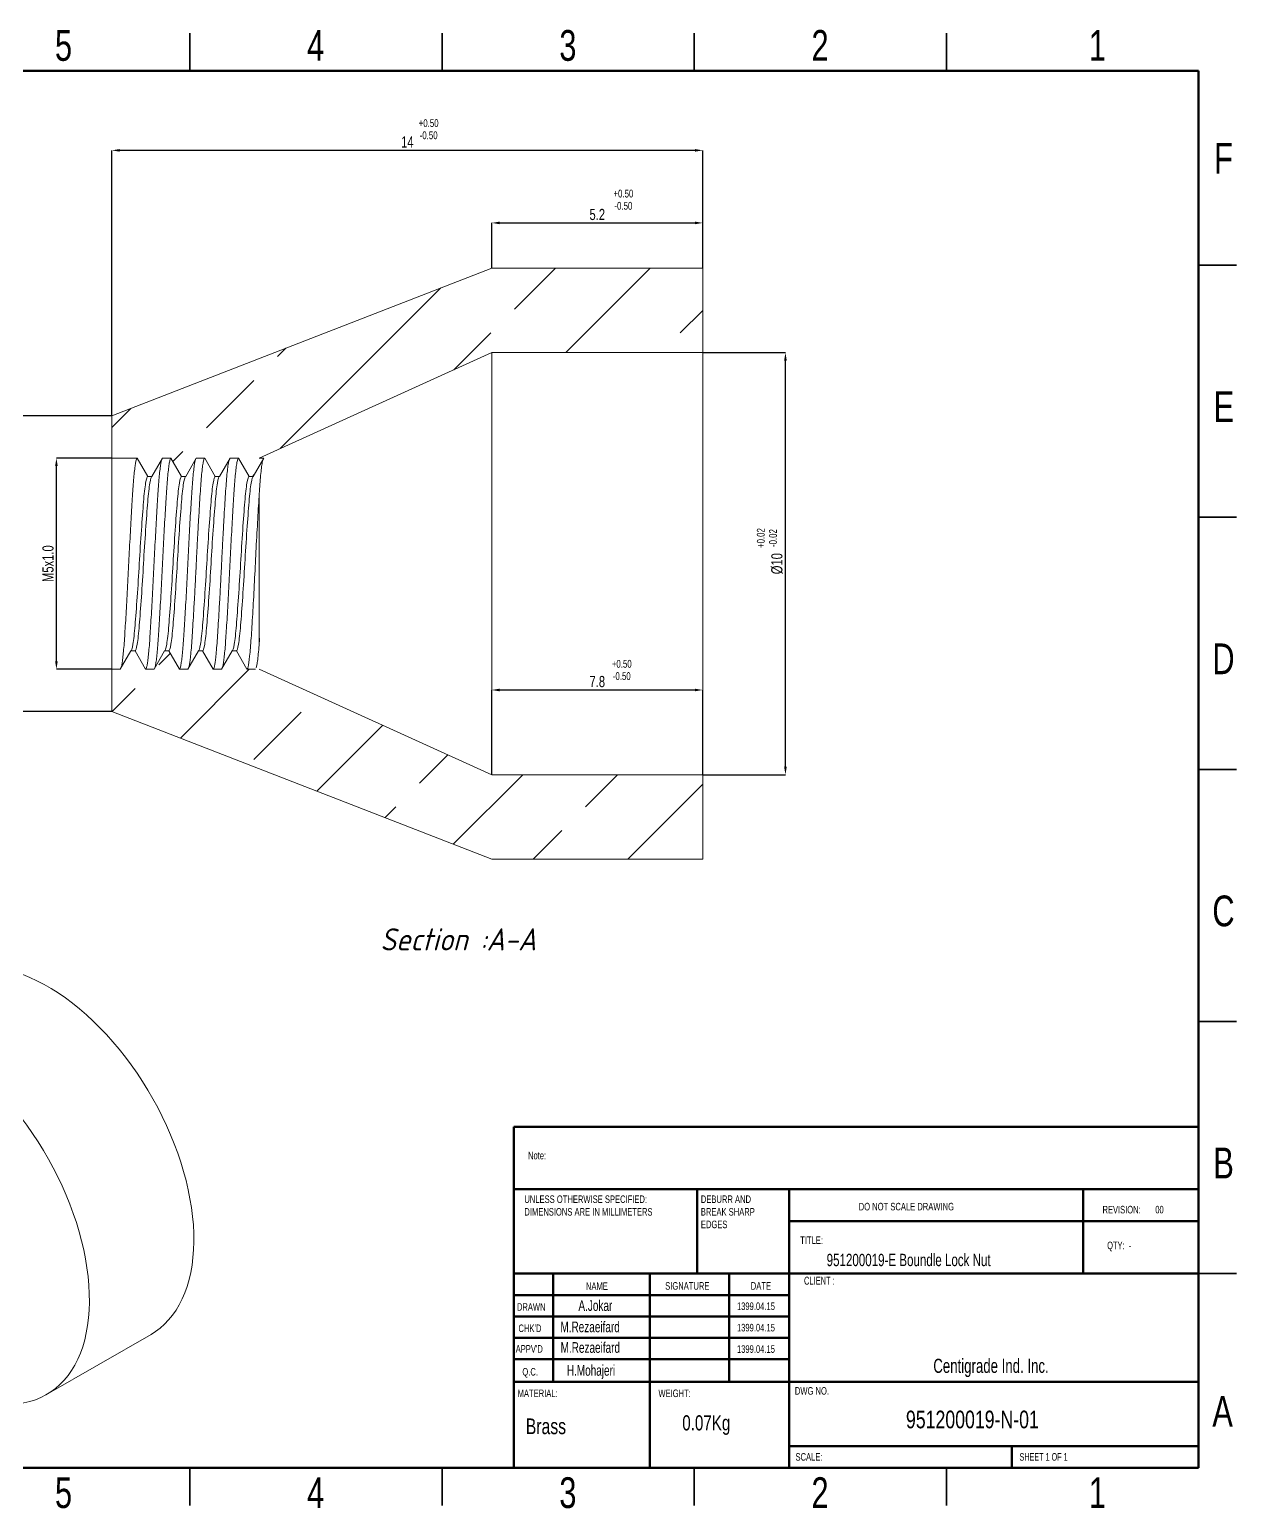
# Model space of a CAD drawing. Header units: millimetres. Extents: x 1539 to 1936, y 455 to 736.
# Drawn here: x 1707.4 to 1936.1, y 455.4 to 735.8 of the extents above; entities that cross this region are included whole.
import ezdxf

# ---------------------------------------------------------------- set-up
doc = ezdxf.new("R2010")
doc.units = ezdxf.units.MM
doc.linetypes.add('SLD-Solid', pattern=[0])
doc.styles.add('GENISO', font='geniso.shx', dxfattribs={"oblique": 15})
doc.styles.add('SLDTEXTSTYLE0', font='TXT', dxfattribs={"width": 0.75})
doc.styles.add('SLDTEXTSTYLE1', font='TXT', dxfattribs={"width": 0.686449})
doc.styles.add('SLDTEXTSTYLE2', font='TXT', dxfattribs={"width": 0.652778})
doc.styles.add('SLDTEXTSTYLE3', font='TXT', dxfattribs={"width": 0.692308})
doc.styles.add('SLDTEXTSTYLE4', font='TXT', dxfattribs={"width": 0.7})
doc.styles.add('SLDTEXTSTYLE5', font='TXT', dxfattribs={"width": 0.678571})
doc.dimstyles.new('SLDDIMSTYLE30', dxfattribs={"dimtxt": 2.116667, "dimasz": 1.5, "dimexe": 0, "dimexo": 0.0625, "dimgap": 0.529167, "dimtad": 1, "dimdec": 0, "dimlfac": 3, "dimrnd": 1e-09, "dimzin": 12, "dimdsep": 46, "dimtxsty": 'SLDTEXTSTYLE0', "dimsah": 1, "dimcen": 0.09, "dimadec": 0, "dimazin": 3, "dimtfac": 1, "dimtdec": 0, "dimtofl": 0, "dimtmove": 0, "dimatfit": 3, "dimfxl": 1, "dimfrac": 2, "dimtolj": 1, "dimtzin": 12, "dimarcsym": 0})

# ---------------------------------------------------------------- blocks, each defined once
blk = doc.blocks.new('*D1')
at = {"color": 0, "linetype": 'Continuous', "lineweight": -2, "transparency": 16777216}
for p, q in [((1835.01, 674.53), (1850.61, 674.53)), ((1850.61, 596.03), (1850.61, 673.03)), ((1835.01, 594.53), (1850.61, 594.53))]:
    blk.add_line(p, q, dxfattribs=at)
at = {"color": 0, "linetype": 'Continuous', "transparency": 16777216}
for points in [[(1850.36, 673.03), (1850.86, 673.03), (1850.61, 674.53)], [(1850.36, 596.03), (1850.86, 596.03), (1850.61, 594.53)]]:
    blk.add_solid(points, dxfattribs=at)
at = {"layer": 'Defpoints', "color": 0, "linetype": 'Continuous', "transparency": 16777216}
for p in [(1834.95, 674.53), (1850.61, 674.53), (1834.95, 594.53)]:
    blk.add_point(p, dxfattribs=at)
at = {"color": 0, "linetype": 'Continuous', "lineweight": 18, "transparency": 16777216, "insert": (1849.02, 634.53), "char_height": 2.117, "attachment_point": 5, "rotation": 90, "style": 'SLDTEXTSTYLE0'}
blk.add_mtext('\\A1;%%C10', dxfattribs=at)
blk = doc.blocks.new('*D2')
at = {"color": 0, "linetype": 'Continuous', "lineweight": -2, "transparency": 16777216}
for p, q in [((1722.95, 662.59), (1722.95, 712.87)), ((1833.45, 712.87), (1724.45, 712.87)), ((1834.95, 690.59), (1834.95, 712.87))]:
    blk.add_line(p, q, dxfattribs=at)
at = {"color": 0, "linetype": 'Continuous', "transparency": 16777216}
for points in [[(1724.45, 713.12), (1724.45, 712.62), (1722.95, 712.87)], [(1833.45, 713.12), (1833.45, 712.62), (1834.95, 712.87)]]:
    blk.add_solid(points, dxfattribs=at)
at = {"layer": 'Defpoints', "color": 0, "linetype": 'Continuous', "transparency": 16777216}
for p in [(1722.95, 712.87), (1834.95, 690.53), (1722.95, 662.53)]:
    blk.add_point(p, dxfattribs=at)
at = {"color": 0, "linetype": 'Continuous', "lineweight": 18, "transparency": 16777216, "insert": (1778.95, 714.45), "char_height": 2.117, "attachment_point": 5, "style": 'SLDTEXTSTYLE0'}
blk.add_mtext('\\A1;14', dxfattribs=at)
blk = doc.blocks.new('*D3')
at = {"color": 0, "linetype": 'Continuous', "lineweight": -2, "transparency": 16777216}
for p, q in [((1722.89, 654.53), (1712.44, 654.53)), ((1712.44, 616.03), (1712.44, 653.03)), ((1722.89, 614.53), (1712.44, 614.53))]:
    blk.add_line(p, q, dxfattribs=at)
at = {"color": 0, "linetype": 'Continuous', "transparency": 16777216}
for points in [[(1712.19, 653.03), (1712.69, 653.03), (1712.44, 654.53)], [(1712.19, 616.03), (1712.69, 616.03), (1712.44, 614.53)]]:
    blk.add_solid(points, dxfattribs=at)
at = {"layer": 'Defpoints', "color": 0, "linetype": 'Continuous', "transparency": 16777216}
for p in [(1712.44, 654.53), (1722.95, 654.53), (1722.95, 614.53)]:
    blk.add_point(p, dxfattribs=at)
at = {"color": 0, "linetype": 'Continuous', "lineweight": 18, "transparency": 16777216, "insert": (1710.86, 634.53), "char_height": 2.117, "attachment_point": 5, "rotation": 90, "style": 'SLDTEXTSTYLE0'}
blk.add_mtext('\\A1;M5x1.0', dxfattribs=at)
blk = doc.blocks.new('*D4')
at = {"color": 0, "linetype": 'Continuous', "lineweight": -2, "transparency": 16777216}
for p, q in [((1794.95, 594.59), (1794.95, 610.58)), ((1833.45, 610.58), (1796.45, 610.58)), ((1834.95, 594.59), (1834.95, 610.58))]:
    blk.add_line(p, q, dxfattribs=at)
at = {"color": 0, "linetype": 'Continuous', "transparency": 16777216}
for points in [[(1796.45, 610.83), (1796.45, 610.33), (1794.95, 610.58)], [(1833.45, 610.83), (1833.45, 610.33), (1834.95, 610.58)]]:
    blk.add_solid(points, dxfattribs=at)
at = {"layer": 'Defpoints', "color": 0, "linetype": 'Continuous', "transparency": 16777216}
for p in [(1794.95, 610.58), (1794.95, 594.53), (1834.95, 594.53)]:
    blk.add_point(p, dxfattribs=at)
at = {"color": 0, "linetype": 'Continuous', "lineweight": 18, "transparency": 16777216, "insert": (1814.95, 612.17), "char_height": 2.117, "attachment_point": 5, "style": 'SLDTEXTSTYLE0'}
blk.add_mtext('\\A1;7.8', dxfattribs=at)
blk = doc.blocks.new('*D5')
at = {"color": 0, "linetype": 'Continuous', "lineweight": -2, "transparency": 16777216}
for p, q in [((1794.95, 690.59), (1794.95, 699.12)), ((1796.45, 699.12), (1833.45, 699.12)), ((1834.95, 690.59), (1834.95, 699.12))]:
    blk.add_line(p, q, dxfattribs=at)
at = {"color": 0, "linetype": 'Continuous', "transparency": 16777216}
for points in [[(1796.45, 699.37), (1796.45, 698.87), (1794.95, 699.12)], [(1833.45, 699.37), (1833.45, 698.87), (1834.95, 699.12)]]:
    blk.add_solid(points, dxfattribs=at)
at = {"layer": 'Defpoints', "color": 0, "linetype": 'Continuous', "transparency": 16777216}
for p in [(1834.95, 699.12), (1794.95, 690.53), (1834.95, 690.53)]:
    blk.add_point(p, dxfattribs=at)
at = {"color": 0, "linetype": 'Continuous', "lineweight": 18, "transparency": 16777216, "insert": (1814.95, 700.71), "char_height": 2.117, "attachment_point": 5, "style": 'SLDTEXTSTYLE0'}
blk.add_mtext('\\A1;5.2', dxfattribs=at)
blk = doc.blocks.new('*D6')
at = {"color": 0, "linetype": 'Continuous', "lineweight": -2, "transparency": 16777216}
for p, q in [((1722.89, 662.53), (1705.17, 662.53)), ((1705.17, 661.03), (1705.17, 608.01)), ((1722.94, 606.51), (1705.17, 606.51))]:
    blk.add_line(p, q, dxfattribs=at)
at = {"color": 0, "linetype": 'Continuous', "transparency": 16777216}
for points in [[(1704.92, 661.03), (1705.42, 661.03), (1705.17, 662.53)], [(1704.92, 608.01), (1705.42, 608.01), (1705.17, 606.51)]]:
    blk.add_solid(points, dxfattribs=at)
at = {"layer": 'Defpoints', "color": 0, "linetype": 'Continuous', "transparency": 16777216}
for p in [(1722.95, 662.53), (1705.17, 606.51), (1723.01, 606.51)]:
    blk.add_point(p, dxfattribs=at)
at = {"color": 0, "linetype": 'Continuous', "lineweight": 18, "transparency": 16777216, "insert": (1703.59, 634.24), "char_height": 2.117, "attachment_point": 5, "rotation": 90, "style": 'SLDTEXTSTYLE0'}
blk.add_mtext('\\A1;%%C6.6', dxfattribs=at)
blk = doc.blocks.new('SW_NOTE_62')
at = {"color": 0, "linetype": 'Continuous', "lineweight": 0, "char_height": 1.5, "attachment_point": 1, "style": 'SLDTEXTSTYLE0'}
for s, insert in [('UNLESS OTHERWISE SPECIFIED:', (0, 1.93)), ('DIMENSIONS ARE IN MILLIMETERS', (0, -0.57))]:
    blk.add_mtext(s, dxfattribs=dict(at, insert=insert))
blk = doc.blocks.new('SW_NOTE_63')
at = {"color": 0, "linetype": 'Continuous', "lineweight": 0, "char_height": 1.5, "attachment_point": 1, "style": 'SLDTEXTSTYLE0'}
for s, insert in [('DEBURR AND', (0, 1.93)), ('BREAK SHARP', (0, -0.57)), ('EDGES', (0, -3.07))]:
    blk.add_mtext(s, dxfattribs=dict(at, insert=insert))

msp = doc.modelspace()

# ---------------------------------------------------------------- hatches: boundary and pattern name
at = {"linetype": 'Continuous', "lineweight": 18}
h = msp.add_hatch(dxfattribs=at)
h.set_pattern_fill('ANSI33', scale=4, style=0)
h.set_pattern_definition([(45, (640.775, -170.392), (-17.9605, 17.9605), []), (45, (658.736, -170.392), (-17.9605, 17.9605), [12.7, -6.35])])
h.paths.add_polyline_path([(1722.95, 654.53), (1727.75, 654.53), (1729.75, 651.07), (1730.55, 651.07), (1732.55, 654.53), (1734.15, 654.53), (1736.15, 651.07), (1736.95, 651.07), (1738.95, 654.53), (1740.55, 654.53), (1742.55, 651.07), (1743.35, 651.07), (1745.35, 654.53), (1746.95, 654.53), (1748.95, 651.07), (1749.75, 651.07), (1751.75, 654.53), (1750.89, 654.53), (1794.95, 674.53), (1834.95, 674.53), (1834.95, 690.53), (1794.95, 690.53), (1722.95, 662.53)], flags=0)

# ---------------------------------------------------------------- linework, layer by layer
at = {"linetype": 'Continuous', "lineweight": 35}
for p, q in [((1737.75, 735.09), (1737.75, 727.93)), ((1737.75, 727.93), (1737.75, 735.09)), ((1785.54, 727.93), (1785.54, 735.09)), ((1833.33, 727.93), (1833.33, 735.09)), ((1881.12, 727.93), (1881.12, 735.09)), ((1928.91, 691.13), (1936.08, 691.13)), ((1928.91, 643.33), (1936.08, 643.33)), ((1936.08, 595.54), (1928.91, 595.54)), ((1928.91, 595.54), (1936.08, 595.54)), ((1928.91, 547.75), (1936.08, 547.75)), ((1928.91, 499.96), (1936.08, 499.96)), ((1737.75, 455.99), (1737.75, 463.16)), ((1737.75, 463.16), (1737.75, 455.99)), ((1785.54, 463.16), (1785.54, 455.99)), ((1833.33, 463.16), (1833.33, 455.99)), ((1881.12, 463.16), (1881.12, 455.99))]:
    msp.add_line(p, q, dxfattribs=at)
at = {"linetype": 'Continuous', "lineweight": 70}
for p, q in [((1546.58, 727.93), (1928.91, 727.93)), ((1928.91, 727.93), (1928.91, 463.16)), ((1928.91, 463.16), (1546.58, 463.16))]:
    msp.add_line(p, q, dxfattribs=at)
at = {"color": 7, "linetype": 'Continuous', "lineweight": 18}
for p, q in [((1794.95, 690.53), (1722.95, 662.53)), ((1834.95, 690.53), (1794.95, 690.53)), ((1834.95, 690.53), (1834.95, 674.53)), ((1794.95, 674.53), (1750.89, 654.53)), ((1794.95, 674.53), (1834.95, 674.53)), ((1794.95, 594.53), (1794.95, 674.53)), ((1834.95, 594.53), (1834.95, 674.53)), ((1722.95, 662.53), (1722.95, 654.53)), ((1722.95, 614.53), (1722.95, 654.53)), ((1727.75, 654.53), (1722.95, 654.53)), ((1729.75, 651.07), (1727.75, 654.53)), ((1732.55, 654.53), (1730.55, 651.07)), ((1734.15, 654.53), (1732.55, 654.53)), ((1736.15, 651.07), (1734.15, 654.53)), ((1738.95, 654.53), (1736.95, 651.07)), ((1740.55, 654.53), (1738.95, 654.53)), ((1742.55, 651.07), (1740.55, 654.53)), ((1745.35, 654.53), (1743.35, 651.07)), ((1746.95, 654.53), (1745.35, 654.53)), ((1748.95, 651.07), (1746.95, 654.53)), ((1751.75, 654.53), (1749.75, 651.07)), ((1750.89, 654.53), (1751.75, 654.53)), ((1730.55, 651.07), (1729.75, 651.07)), ((1736.95, 651.07), (1736.15, 651.07)), ((1743.35, 651.07), (1742.55, 651.07)), ((1749.75, 651.07), (1748.95, 651.07)), ((1750.89, 619.55), (1750.89, 647.78)), ((1724.55, 614.53), (1726.55, 618)), ((1726.55, 618), (1727.35, 618)), ((1727.35, 618), (1729.35, 614.53)), ((1730.95, 614.53), (1732.95, 618)), ((1731.88, 615.38), (1734.02, 617.53)), ((1732.95, 618), (1733.75, 618)), ((1733.75, 618), (1735.75, 614.53)), ((1737.35, 614.53), (1739.35, 618)), ((1739.35, 618), (1740.15, 618)), ((1740.15, 618), (1742.15, 614.53)), ((1743.75, 614.53), (1745.75, 618)), ((1745.75, 618), (1746.55, 618)), ((1746.55, 618), (1748.55, 614.53)), ((1722.95, 614.53), (1724.55, 614.53)), ((1722.95, 614.53), (1722.95, 606.53)), ((1729.35, 614.53), (1730.95, 614.53)), ((1735.75, 614.53), (1737.35, 614.53)), ((1735.94, 601.48), (1748.99, 614.53)), ((1742.15, 614.53), (1743.75, 614.53)), ((1748.55, 614.53), (1750.15, 614.53)), ((1750.89, 614.53), (1794.95, 594.53)), ((1723.01, 606.51), (1727.39, 610.89)), ((1722.95, 606.53), (1794.95, 578.53)), ((1749.84, 597.42), (1758.82, 606.4)), ((1761.8, 591.42), (1774.29, 603.91)), ((1781.27, 592.93), (1786.64, 598.3)), ((1787.66, 581.37), (1800.83, 594.53)), ((1834.95, 594.53), (1794.95, 594.53)), ((1812.7, 588.44), (1818.79, 594.53)), ((1834.95, 594.53), (1834.95, 578.53)), ((1820.75, 578.53), (1834.95, 592.73)), ((1774.73, 586.39), (1776.78, 588.44)), ((1802.79, 578.53), (1808.21, 583.95)), ((1794.95, 578.53), (1834.95, 578.53))]:
    msp.add_line(p, q, dxfattribs=at)
at = {"linetype": 'Continuous', "lineweight": 50}
for p, q in [((1799.11, 527.77), (1928.91, 527.77)), ((1799.11, 527.77), (1799.11, 515.97)), ((1799.11, 515.97), (1928.91, 515.97)), ((1799.11, 515.97), (1799.11, 463.4)), ((1833.9, 515.97), (1833.9, 499.96)), ((1851.3, 515.97), (1851.3, 463.16)), ((1907.02, 499.96), (1907.02, 515.97)), ((1928.91, 509.87), (1851.3, 509.87)), ((1928.91, 499.96), (1799.11, 499.96)), ((1806.57, 499.96), (1806.57, 479.41)), ((1824.91, 499.96), (1824.91, 463.4)), ((1839.93, 499.96), (1839.93, 479.41)), ((1851.3, 463.4), (1851.3, 499.96)), ((1851.3, 495.89), (1799.11, 495.89)), ((1851.3, 491.83), (1799.11, 491.83)), ((1851.3, 487.77), (1799.11, 487.77)), ((1851.3, 483.71), (1799.11, 483.71)), ((1809.05, 479.41), (1799.11, 479.41)), ((1809.05, 479.41), (1928.91, 479.41)), ((1851.3, 467.22), (1928.91, 467.22)), ((1893.55, 463.16), (1893.55, 467.22))]:
    msp.add_line(p, q, dxfattribs=at)
at = {"linetype": 'SLD-Solid', "lineweight": 0}
msp.add_line((1710.58, 477.01), (1730.38, 488.44), dxfattribs=at)
at = {"color": 7, "linetype": 'Continuous', "lineweight": 18, "flags": 128}
msp.add_lwpolyline([(1706.08, 556.65), (1707.41, 556.11), (1708.76, 555.48), (1710.1, 554.78), (1711.45, 554), (1712.8, 553.15), (1714.15, 552.22), (1715.48, 551.22), (1716.81, 550.15), (1718.12, 549.02), (1719.41, 547.83), (1720.68, 546.57), (1721.93, 545.26), (1723.15, 543.89), (1724.35, 542.47), (1725.51, 541.01), (1726.63, 539.5), (1727.72, 537.95), (1728.77, 536.36), (1729.77, 534.74), (1730.73, 533.09), (1731.65, 531.41), (1732.51, 529.72), (1733.32, 528), (1734.08, 526.27), (1734.78, 524.54), (1735.43, 522.8), (1736.02, 521.05), (1736.55, 519.31), (1737.01, 517.58), (1737.42, 515.86), (1737.76, 514.16), (1738.04, 512.47), (1738.25, 510.81), (1738.4, 509.17), (1738.48, 507.57), (1738.5, 506), (1738.45, 504.47), (1738.33, 502.99), (1738.15, 501.54), (1737.91, 500.15), (1737.6, 498.81), (1737.22, 497.53), (1736.79, 496.31), (1736.29, 495.15), (1735.73, 494.05), (1735.11, 493.02), (1734.44, 492.06), (1733.71, 491.17), (1732.92, 490.36), (1732.09, 489.62), (1731.2, 488.96), (1730.38, 488.44)], dxfattribs=at)
at = {"linetype": 'SLD-Solid', "lineweight": 0, "flags": 128}
msp.add_lwpolyline([(1666.75, 540.49), (1666.98, 540.82), (1667.68, 541.75), (1668.44, 542.6), (1669.25, 543.38), (1670.11, 544.08), (1671.03, 544.7), (1671.99, 545.24), (1672.99, 545.7), (1674.04, 546.08), (1675.13, 546.37), (1676.25, 546.58), (1677.41, 546.71), (1678.61, 546.75), (1679.83, 546.7), (1681.08, 546.57), (1682.35, 546.36), (1683.64, 546.06), (1684.95, 545.68), (1686.28, 545.22), (1687.61, 544.68), (1688.96, 544.05), (1690.31, 543.35), (1691.66, 542.57), (1693, 541.72), (1694.35, 540.79), (1695.68, 539.79), (1697.01, 538.73), (1698.32, 537.59), (1699.61, 536.4), (1700.88, 535.14), (1702.13, 533.83), (1703.35, 532.46), (1704.55, 531.04), (1705.71, 529.58), (1706.83, 528.07), (1707.92, 526.52), (1708.97, 524.93), (1709.97, 523.31), (1710.93, 521.66), (1711.85, 519.98), (1712.71, 518.29), (1713.52, 516.57), (1714.28, 514.84), (1714.99, 513.11), (1715.63, 511.37), (1716.22, 509.62), (1716.75, 507.88), (1717.21, 506.15), (1717.62, 504.43), (1717.96, 502.73), (1718.24, 501.04), (1718.45, 499.38), (1718.6, 497.74), (1718.68, 496.14), (1718.7, 494.57), (1718.65, 493.04), (1718.53, 491.56), (1718.35, 490.11), (1718.11, 488.72), (1717.8, 487.38), (1717.42, 486.1), (1716.99, 484.88), (1716.49, 483.72), (1715.93, 482.62), (1715.32, 481.59), (1714.64, 480.63), (1713.91, 479.74), (1713.12, 478.93), (1712.29, 478.19), (1711.4, 477.53), (1710.46, 476.95), (1709.48, 476.44), (1708.45, 476.03), (1707.38, 475.69), (1706.27, 475.44), (1705.13, 475.27), (1704.43, 475.21)], dxfattribs=at)
at = {"color": 7, "linetype": 'Continuous', "lineweight": 18}
for points, knots in [([(1724.7, 614.8), (1724.73, 614.89), (1724.8, 615.1), (1724.92, 615.8), (1725.05, 616.85), (1725.19, 618.22), (1725.32, 619.84), (1725.44, 621.7), (1725.57, 623.78), (1725.7, 626.06), (1725.84, 628.49), (1725.98, 631.01), (1726.1, 633.56), (1726.23, 636.11), (1726.36, 638.66), (1726.49, 641.16), (1726.63, 643.56), (1726.76, 645.8), (1726.89, 647.83), (1727.01, 649.63), (1727.14, 651.19), (1727.28, 652.5), (1727.42, 653.5), (1727.54, 654.13), (1727.65, 654.47), (1727.72, 654.51), (1727.75, 654.53)], [0, 0, 0, 0, 0.028857, 0.069673, 0.11333, 0.156706, 0.199442, 0.241752, 0.284804, 0.328345, 0.37201, 0.415428, 0.45824, 0.500521, 0.543508, 0.587018, 0.630688, 0.674145, 0.717029, 0.759298, 0.802217, 0.845693, 0.889363, 0.932856, 0.966678, 1, 1, 1, 1]), ([(1729.35, 614.53), (1729.39, 614.56), (1729.47, 614.61), (1729.59, 615.06), (1729.72, 615.79), (1729.85, 616.85), (1729.99, 618.22), (1730.12, 619.84), (1730.24, 621.7), (1730.37, 623.78), (1730.5, 626.06), (1730.64, 628.49), (1730.78, 631.01), (1730.9, 633.56), (1731.03, 636.11), (1731.16, 638.66), (1731.29, 641.16), (1731.43, 643.56), (1731.56, 645.8), (1731.69, 647.83), (1731.81, 649.63), (1731.94, 651.19), (1732.08, 652.5), (1732.22, 653.49), (1732.32, 654.06), (1732.38, 654.22), (1732.39, 654.26)], [0, 0, 0, 0, 0.039819, 0.080302, 0.121166, 0.164874, 0.208299, 0.251086, 0.293444, 0.336546, 0.380138, 0.423853, 0.467322, 0.510183, 0.552513, 0.59555, 0.639111, 0.682831, 0.726338, 0.769273, 0.81159, 0.85456, 0.898086, 0.941806, 0.98535, 1, 1, 1, 1]), ([(1731.1, 614.8), (1731.14, 614.92), (1731.22, 615.18), (1731.35, 616), (1731.49, 617.15), (1731.62, 618.59), (1731.74, 620.27), (1731.87, 622.18), (1732, 624.31), (1732.14, 626.63), (1732.27, 629.08), (1732.41, 631.61), (1732.53, 634.17), (1732.66, 636.72), (1732.79, 639.26), (1732.92, 641.75), (1733.06, 644.11), (1733.19, 646.3), (1733.32, 648.28), (1733.45, 650.06), (1733.59, 651.63), (1733.73, 652.91), (1733.87, 653.84), (1734.02, 654.42), (1734.11, 654.5), (1734.15, 654.53)], [0, 0, 0, 0, 0.034888, 0.079052, 0.123221, 0.166501, 0.209062, 0.251539, 0.294765, 0.338395, 0.38206, 0.425391, 0.468034, 0.510441, 0.553611, 0.597218, 0.640896, 0.684274, 0.726997, 0.769352, 0.815351, 0.86186, 0.908433, 0.954622, 1, 1, 1, 1]), ([(1735.75, 614.53), (1735.79, 614.56), (1735.88, 614.63), (1736.01, 615.15), (1736.15, 615.99), (1736.29, 617.15), (1736.42, 618.59), (1736.54, 620.27), (1736.67, 622.18), (1736.8, 624.31), (1736.94, 626.63), (1737.07, 629.08), (1737.21, 631.61), (1737.33, 634.17), (1737.46, 636.72), (1737.59, 639.26), (1737.72, 641.75), (1737.86, 644.11), (1737.99, 646.3), (1738.12, 648.28), (1738.25, 650.06), (1738.39, 651.63), (1738.53, 652.91), (1738.67, 653.82), (1738.75, 654.12), (1738.79, 654.26)], [0, 0, 0, 0, 0.043056, 0.0868617, 0.1310544, 0.1752517, 0.2185596, 0.2611472, 0.3036514, 0.3469054, 0.3905633, 0.4342566, 0.4776153, 0.5202857, 0.5627205, 0.6059174, 0.6495525, 0.6932585, 0.7366647, 0.7794151, 0.8217967, 0.8678256, 0.9143642, 0.9609673, 1, 1, 1, 1]), ([(1737.5, 614.8), (1737.53, 614.88), (1737.6, 615.07), (1737.71, 615.7), (1737.84, 616.7), (1737.98, 618.09), (1738.12, 619.89), (1738.26, 621.98), (1738.4, 624.34), (1738.55, 626.93), (1738.71, 629.68), (1738.85, 632.5), (1738.99, 635.35), (1739.13, 638.18), (1739.28, 640.97), (1739.43, 643.64), (1739.58, 646.11), (1739.72, 648.31), (1739.86, 650.24), (1740.01, 651.86), (1740.16, 653.14), (1740.31, 654.02), (1740.44, 654.47), (1740.52, 654.51), (1740.55, 654.53)], [0, 0, 0, 0, 0.026167, 0.065585, 0.105105, 0.153357, 0.200856, 0.247926, 0.295893, 0.344351, 0.392793, 0.440718, 0.487757, 0.535312, 0.583593, 0.632107, 0.680345, 0.727815, 0.774903, 0.822891, 0.871355, 0.91979, 0.967692, 1, 1, 1, 1]), ([(1742.15, 614.53), (1742.19, 614.56), (1742.26, 614.61), (1742.38, 615.03), (1742.5, 615.7), (1742.64, 616.7), (1742.78, 618.09), (1742.92, 619.89), (1743.06, 621.98), (1743.2, 624.34), (1743.35, 626.93), (1743.51, 629.68), (1743.65, 632.5), (1743.79, 635.35), (1743.93, 638.18), (1744.08, 640.97), (1744.23, 643.64), (1744.38, 646.11), (1744.52, 648.31), (1744.66, 650.24), (1744.81, 651.86), (1744.96, 653.13), (1745.09, 653.96), (1745.18, 654.19), (1745.21, 654.29)], [0, 0, 0, 0, 0.038268, 0.077162, 0.116428, 0.155795, 0.203861, 0.251177, 0.298065, 0.345846, 0.394117, 0.442372, 0.490111, 0.536969, 0.58434, 0.632435, 0.680761, 0.728813, 0.7761, 0.823006, 0.870808, 0.919085, 0.967333, 1, 1, 1, 1]), ([(1743.9, 614.8), (1743.94, 614.9), (1744.01, 615.14), (1744.13, 615.88), (1744.26, 616.95), (1744.4, 618.31), (1744.52, 619.93), (1744.64, 621.8), (1744.78, 623.88), (1744.91, 626.17), (1745.05, 628.61), (1745.18, 631.13), (1745.31, 633.68), (1745.43, 636.24), (1745.56, 638.78), (1745.7, 641.28), (1745.83, 643.67), (1745.97, 645.9), (1746.1, 647.92), (1746.22, 649.71), (1746.36, 651.33), (1746.5, 652.71), (1746.66, 653.76), (1746.81, 654.41), (1746.9, 654.49), (1746.95, 654.53)], [0, 0, 0, 0, 0.031707, 0.074073, 0.116486, 0.158606, 0.201315, 0.243655, 0.286749, 0.330315, 0.373987, 0.417395, 0.46018, 0.502484, 0.545515, 0.589051, 0.63273, 0.676178, 0.719038, 0.76132, 0.804285, 0.853497, 0.902873, 0.951878, 1, 1, 1, 1]), ([(1750.89, 647.78), (1750.93, 648.41), (1751.02, 649.67), (1751.16, 651.32), (1751.3, 652.71), (1751.45, 653.75), (1751.55, 654.09), (1751.59, 654.26)], [0, 0, 0, 0, 0.1891026, 0.3811934, 0.5953061, 0.8101318, 1, 1, 1, 1]), ([(1726.55, 618), (1726.67, 618), (1726.81, 618.42), (1727.09, 620.09), (1727.23, 621.35), (1727.47, 624.33), (1727.61, 626.18), (1727.89, 630.23), (1728.03, 632.42), (1728.27, 636.64), (1728.41, 638.83), (1728.69, 642.89), (1728.83, 644.73), (1729.07, 647.72), (1729.21, 648.97), (1729.49, 650.65), (1729.63, 651.07), (1729.75, 651.07)], [0, 0, 0, 0, 0.125, 0.125, 0.25, 0.25, 0.375, 0.375, 0.5, 0.5, 0.625, 0.625, 0.75, 0.75, 0.875, 0.875, 1, 1, 1, 1]), ([(1727.35, 618), (1727.47, 618), (1727.61, 618.42), (1727.89, 620.09), (1728.03, 621.35), (1728.27, 624.33), (1728.41, 626.18), (1728.69, 630.23), (1728.83, 632.42), (1729.07, 636.64), (1729.21, 638.83), (1729.49, 642.89), (1729.63, 644.73), (1729.87, 647.72), (1730.01, 648.97), (1730.29, 650.65), (1730.43, 651.07), (1730.55, 651.07)], [0, 0, 0, 0, 0.125, 0.125, 0.25, 0.25, 0.375, 0.375, 0.5, 0.5, 0.625, 0.625, 0.75, 0.75, 0.875, 0.875, 1, 1, 1, 1]), ([(1732.95, 618), (1733.07, 618), (1733.21, 618.42), (1733.49, 620.09), (1733.63, 621.35), (1733.87, 624.33), (1734.01, 626.18), (1734.29, 630.23), (1734.43, 632.42), (1734.67, 636.64), (1734.81, 638.83), (1735.09, 642.89), (1735.23, 644.73), (1735.47, 647.72), (1735.61, 648.97), (1735.89, 650.65), (1736.03, 651.07), (1736.15, 651.07)], [0, 0, 0, 0, 0.125, 0.125, 0.25, 0.25, 0.375, 0.375, 0.5, 0.5, 0.625, 0.625, 0.75, 0.75, 0.875, 0.875, 1, 1, 1, 1]), ([(1733.75, 618), (1733.87, 618), (1734.01, 618.42), (1734.29, 620.09), (1734.43, 621.35), (1734.67, 624.33), (1734.81, 626.18), (1735.09, 630.23), (1735.23, 632.42), (1735.47, 636.64), (1735.61, 638.83), (1735.89, 642.89), (1736.03, 644.73), (1736.27, 647.72), (1736.41, 648.97), (1736.69, 650.65), (1736.83, 651.07), (1736.95, 651.07)], [0, 0, 0, 0, 0.125, 0.125, 0.25, 0.25, 0.375, 0.375, 0.5, 0.5, 0.625, 0.625, 0.75, 0.75, 0.875, 0.875, 1, 1, 1, 1]), ([(1739.35, 618), (1739.47, 618), (1739.61, 618.42), (1739.89, 620.09), (1740.03, 621.35), (1740.27, 624.33), (1740.41, 626.18), (1740.69, 630.23), (1740.83, 632.42), (1741.07, 636.64), (1741.21, 638.83), (1741.49, 642.89), (1741.63, 644.73), (1741.87, 647.72), (1742.01, 648.97), (1742.29, 650.65), (1742.43, 651.07), (1742.55, 651.07)], [0, 0, 0, 0, 0.125, 0.125, 0.25, 0.25, 0.375, 0.375, 0.5, 0.5, 0.625, 0.625, 0.75, 0.75, 0.875, 0.875, 1, 1, 1, 1]), ([(1740.15, 618), (1740.27, 618), (1740.41, 618.42), (1740.69, 620.09), (1740.83, 621.35), (1741.07, 624.33), (1741.21, 626.18), (1741.49, 630.23), (1741.63, 632.42), (1741.87, 636.64), (1742.01, 638.83), (1742.29, 642.89), (1742.43, 644.73), (1742.67, 647.72), (1742.81, 648.97), (1743.09, 650.65), (1743.23, 651.07), (1743.35, 651.07)], [0, 0, 0, 0, 0.125, 0.125, 0.25, 0.25, 0.375, 0.375, 0.5, 0.5, 0.625, 0.625, 0.75, 0.75, 0.875, 0.875, 1, 1, 1, 1]), ([(1745.75, 618), (1745.87, 618), (1746.01, 618.42), (1746.29, 620.09), (1746.43, 621.35), (1746.67, 624.33), (1746.81, 626.18), (1747.09, 630.23), (1747.23, 632.42), (1747.47, 636.64), (1747.61, 638.83), (1747.89, 642.89), (1748.03, 644.73), (1748.27, 647.72), (1748.41, 648.97), (1748.69, 650.65), (1748.83, 651.07), (1748.95, 651.07)], [0, 0, 0, 0, 0.125, 0.125, 0.25, 0.25, 0.375, 0.375, 0.5, 0.5, 0.625, 0.625, 0.75, 0.75, 0.875, 0.875, 1, 1, 1, 1]), ([(1746.55, 618), (1746.67, 618), (1746.81, 618.42), (1747.09, 620.09), (1747.23, 621.35), (1747.47, 624.33), (1747.61, 626.18), (1747.89, 630.23), (1748.03, 632.42), (1748.27, 636.64), (1748.41, 638.83), (1748.69, 642.89), (1748.83, 644.73), (1749.07, 647.72), (1749.21, 648.97), (1749.49, 650.65), (1749.63, 651.07), (1749.75, 651.07)], [0, 0, 0, 0, 0.125, 0.125, 0.25, 0.25, 0.375, 0.375, 0.5, 0.5, 0.625, 0.625, 0.75, 0.75, 0.875, 0.875, 1, 1, 1, 1]), ([(1748.55, 614.53), (1748.64, 614.53), (1748.74, 614.8), (1748.94, 615.88), (1749.04, 616.71), (1749.19, 618.27), (1749.24, 618.85), (1749.33, 620.09), (1749.38, 620.75), (1749.52, 622.89), (1749.62, 624.53), (1749.82, 628.06), (1749.92, 629.95), (1750.11, 633.72), (1750.2, 635.59), (1750.39, 639.36), (1750.5, 641.24), (1750.7, 644.75), (1750.8, 646.37), (1750.89, 647.78)], [0, 0, 0, 0, 0.125, 0.125, 0.25, 0.25, 0.3125, 0.3125, 0.375, 0.375, 0.5, 0.5, 0.625, 0.625, 0.75, 0.75, 0.875, 0.875, 1, 1, 1, 1]), ([(1750.31, 614.8), (1750.35, 614.96), (1750.44, 615.29), (1750.59, 616.32), (1750.74, 617.71), (1750.84, 618.94), (1750.89, 619.55)], [0, 0, 0, 0, 0.225035, 0.485038, 0.74428, 1, 1, 1, 1])]:
    msp.add_open_spline(points, degree=3, knots=knots, dxfattribs=at)
msp.add_open_spline([(1750.89, 619.55), (1750.91, 619.82), (1750.93, 620.1), (1750.95, 620.39)], degree=3, dxfattribs=at)

# ---------------------------------------------------------------- block references
at = {"linetype": 'Continuous', "lineweight": 0, "xscale": 0.9558468377466771, "yscale": 0.9558468377466771, "zscale": 0.9558468377466771}
for name, p in [('SW_NOTE_62', (1801.13, 512.93)), ('SW_NOTE_63', (1834.58, 512.93))]:
    msp.add_blockref(name, p, dxfattribs=at)

# ---------------------------------------------------------------- texts
at = {"linetype": 'Continuous', "lineweight": 0}
for s, insert, char_height, attachment_point, style in [('5', (1713.79, 735.68), 5.83, 2, 'SLDTEXTSTYLE0'), ('4', (1761.58, 735.68), 5.83, 2, 'SLDTEXTSTYLE0'), ('3', (1809.38, 735.68), 5.83, 2, 'SLDTEXTSTYLE0'), ('2', (1857.17, 735.68), 5.83, 2, 'SLDTEXTSTYLE0'), ('1', (1909.74, 735.68), 5.83, 2, 'SLDTEXTSTYLE0'), ('F', (1933.63, 714.28), 5.83, 2, 'SLDTEXTSTYLE0'), ('E', (1933.7, 667.21), 5.83, 2, 'SLDTEXTSTYLE0'), ('D', (1933.63, 619.41), 5.83, 2, 'SLDTEXTSTYLE0'), ('C', (1933.63, 571.62), 5.83, 2, 'SLDTEXTSTYLE0'), ('Note:', (1801.82, 523.06), 1.434, 1, 'SLDTEXTSTYLE0'), ('B', (1933.65, 523.83), 5.83, 2, 'SLDTEXTSTYLE0'), ('DO NOT SCALE DRAWING', (1864.5, 513.37), 1.4338, 1, 'SLDTEXTSTYLE0'), ('REVISION:       00', (1910.71, 512.8), 1.4338, 1, 'SLDTEXTSTYLE2'), ('TITLE:', (1853.41, 507), 1.434, 1, 'SLDTEXTSTYLE0'), ('QTY:  -', (1911.59, 506.01), 1.434, 1, 'SLDTEXTSTYLE5'), ('951200019-E Boundle Lock Nut', (1858.42, 503.71), 2.3418, 1, 'SLDTEXTSTYLE4'), ('CLIENT :', (1854.13, 499.37), 1.517, 1, 'SLDTEXTSTYLE4'), ('NAME', (1812.8, 498.29), 1.434, 1, 'SLDTEXTSTYLE0'), ('SIGNATURE', (1827.82, 498.34), 1.434, 1, 'SLDTEXTSTYLE0'), ('DATE', (1844.05, 498.34), 1.434, 1, 'SLDTEXTSTYLE0'), ('DRAWN', (1799.73, 494.35), 1.434, 1, 'SLDTEXTSTYLE1'), ('A.Jokar', (1811.38, 494.91), 2.023, 1, 'SLDTEXTSTYLE4'), ('1399.04.15', (1841.42, 494.49), 1.434, 1, 'SLDTEXTSTYLE0'), ('M.Rezaeifard', (1807.96, 490.87), 2.0232, 1, 'SLDTEXTSTYLE4'), ("CHK'D", (1800.01, 490.31), 1.434, 1, 'SLDTEXTSTYLE0'), ('1399.04.15', (1841.42, 490.43), 1.434, 1, 'SLDTEXTSTYLE0'), ("APPV'D", (1799.49, 486.4), 1.434, 1, 'SLDTEXTSTYLE0'), ('M.Rezaeifard', (1808, 486.96), 2.0232, 1, 'SLDTEXTSTYLE4'), ('1399.04.15', (1841.42, 486.37), 1.434, 1, 'SLDTEXTSTYLE0'), ('H.Mohajeri', (1809.18, 482.62), 2.023, 1, 'SLDTEXTSTYLE4'), ('Centigrade Ind. Inc.', (1878.64, 483.81), 2.6764, 1, 'SLDTEXTSTYLE4'), ('Q.C.', (1800.75, 482.06), 1.434, 1, 'SLDTEXTSTYLE0'), ('MATERIAL:', (1799.85, 477.98), 1.434, 1, 'SLDTEXTSTYLE0'), ('WEIGHT:', (1826.54, 477.98), 1.432, 1, 'SLDTEXTSTYLE0'), ('DWG NO.', (1852.4, 478.44), 1.434, 1, 'SLDTEXTSTYLE0'), ('A', (1933.46, 476.75), 5.83, 2, 'SLDTEXTSTYLE0'), ('951200019-N-01', (1873.45, 473.98), 3.3455, 1, 'SLDTEXTSTYLE0'), ('Brass', (1801.4, 472.5), 2.979, 1, 'SLDTEXTSTYLE0'), ('0.07Kg', (1831.06, 473.1), 2.865, 1, 'SLDTEXTSTYLE0'), ('SCALE:', (1852.52, 465.93), 1.434, 1, 'SLDTEXTSTYLE0'), ('SHEET 1 OF 1', (1894.96, 465.93), 1.4338, 1, 'SLDTEXTSTYLE3'), ('5', (1713.79, 461.35), 5.83, 2, 'SLDTEXTSTYLE0'), ('4', (1761.58, 461.35), 5.83, 2, 'SLDTEXTSTYLE0'), ('3', (1809.38, 461.35), 5.83, 2, 'SLDTEXTSTYLE0'), ('2', (1857.17, 461.35), 5.83, 2, 'SLDTEXTSTYLE0'), ('1', (1909.74, 461.35), 5.83, 2, 'SLDTEXTSTYLE0')]:
    msp.add_mtext(s, dxfattribs=dict(at, insert=insert, char_height=char_height, attachment_point=attachment_point, style=style))
at = {"color": 7, "linetype": 'Continuous', "lineweight": 18}
for s, insert, char_height, attachment_point, style in [('\\A1;+0.50', (1782.99, 718.78), 1.482, 2, 'SLDTEXTSTYLE0'), ('\\A1;-0.50', (1782.99, 716.47), 1.482, 2, 'SLDTEXTSTYLE0'), ('\\A1;+0.50', (1819.9, 705.42), 1.482, 2, 'SLDTEXTSTYLE0'), ('\\A1;-0.50', (1819.9, 703.1), 1.482, 2, 'SLDTEXTSTYLE0'), ('\\A1;+0.50', (1819.59, 616.28), 1.482, 2, 'SLDTEXTSTYLE0'), ('\\A1;-0.50', (1819.59, 613.96), 1.482, 2, 'SLDTEXTSTYLE0'), ('Section :A-A', (1788.58, 563.3), 4.2, 5, 'GENISO')]:
    msp.add_mtext(s, dxfattribs=dict(at, insert=insert, char_height=char_height, attachment_point=attachment_point, style=style))
at = {"color": 7, "linetype": 'Continuous', "lineweight": 18, "char_height": 1.482, "attachment_point": 2, "rotation": 90, "style": 'SLDTEXTSTYLE0'}
for s, insert in [('\\A1;+0.02', (1845.2, 639.38)), ('\\A1;-0.02', (1847.51, 639.38))]:
    msp.add_mtext(s, dxfattribs=dict(at, insert=insert))

# ---------------------------------------------------------------- dimensions: what is measured, and where the dimension line sits
at = {"color": 7, "linetype": 'Continuous', "lineweight": 18}
dim = msp.add_linear_dim(base=(1722.95, 712.87), p1=(1834.95, 690.53), p2=(1722.95, 662.53), text='14', dimstyle='SLDDIMSTYLE30', dxfattribs=at)
dim.commit()
dim.dimension.update_dxf_attribs({"geometry": '*D2', "text_midpoint": (1778.95, 712.87), "dimtype": 160})
for base, p1, p2, text, picture, middle in [((1834.95, 699.12), (1794.95, 690.53), (1834.95, 690.53), '5.2', '*D5', (1814.95, 700.71)), ((1794.95, 610.58), (1834.95, 594.53), (1794.95, 594.53), '7.8', '*D4', (1814.95, 612.17))]:
    dim = msp.add_linear_dim(base=base, p1=p1, p2=p2, text=text, dimstyle='SLDDIMSTYLE30', dxfattribs=at)
    dim.commit()
    dim.dimension.update_dxf_attribs({"geometry": picture, "text_midpoint": middle})
for base, p1, p2, text, picture, middle in [((1850.61, 674.53), (1834.95, 594.53), (1834.95, 674.53), '%%C10', '*D1', (1850.61, 634.53)), ((1705.17, 606.51), (1722.95, 662.53), (1723.01, 606.51), '%%C6.6', '*D6', (1705.17, 634.24)), ((1712.44, 654.53), (1722.95, 614.53), (1722.95, 654.53), 'M5x1.0', '*D3', (1712.44, 634.53))]:
    dim = msp.add_linear_dim(base=base, p1=p1, p2=p2, angle=90, text=text, dimstyle='SLDDIMSTYLE30', dxfattribs=at)
    dim.commit()
    dim.dimension.update_dxf_attribs({"geometry": picture, "text_midpoint": middle, "dimtype": 160})

doc.saveas('drawing.dxf')
